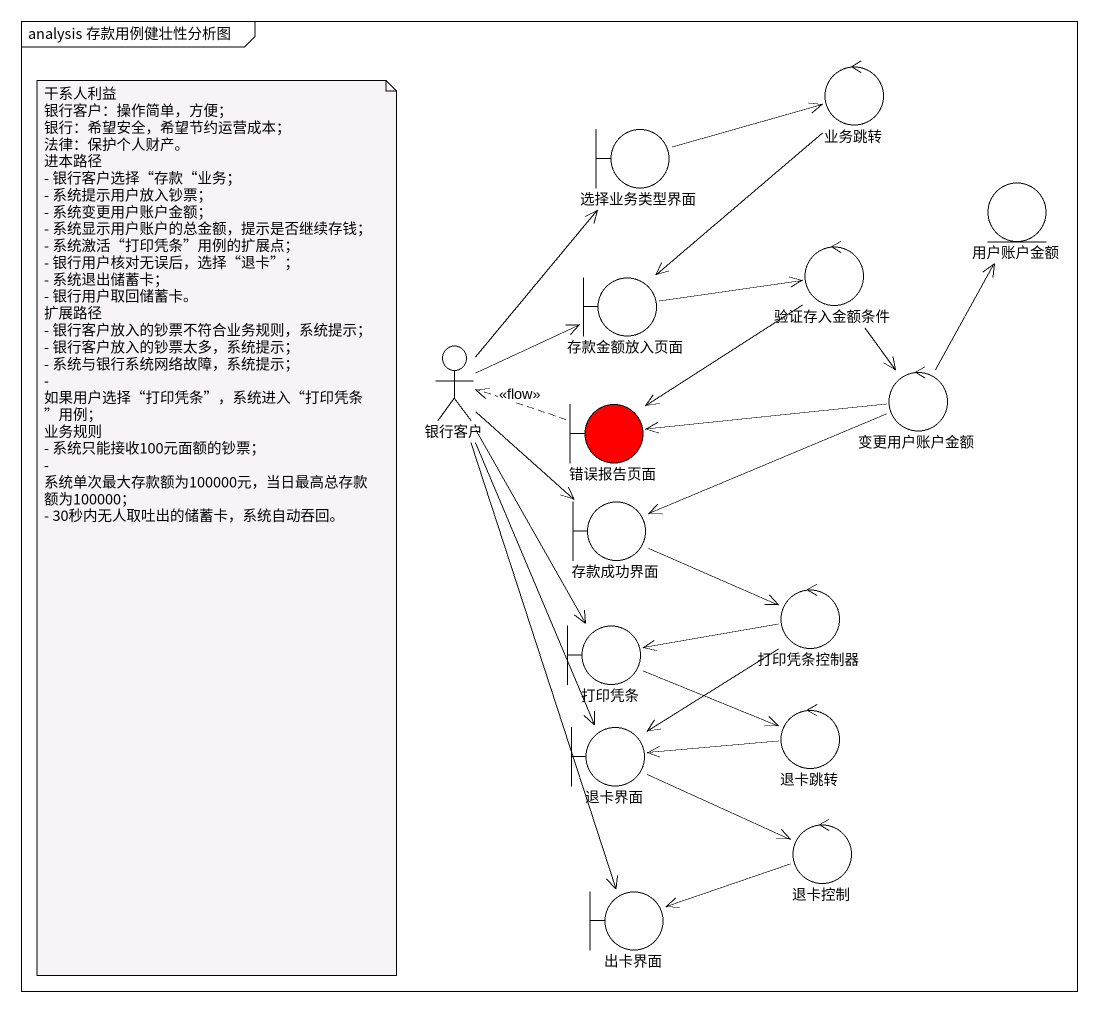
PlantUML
@startuml
mainframe analysis 存款用例健壮性分析图
control 业务跳转
boundary 选择业务类型界面
entity 用户账户金额
boundary 存款金额放入页面
control 验证存入金额条件
actor 银行客户
boundary 错误报告页面 #FF0000
control 变更用户账户金额
boundary 存款成功界面
control 打印凭条控制器
boundary 打印凭条
control 退卡跳转
boundary 退卡界面
control 退卡控制
boundary 出卡界面
业务跳转 --> 存款金额放入页面
选择业务类型界面 -right-> 业务跳转
存款金额放入页面 -right-> 验证存入金额条件
验证存入金额条件 --> 错误报告页面
验证存入金额条件 --> 变更用户账户金额
银行客户 -up-> 选择业务类型界面
银行客户 -right-> 存款金额放入页面
银行客户 --> 存款成功界面
银行客户 --> 打印凭条
银行客户 --> 退卡界面
银行客户 --> 出卡界面
错误报告页面 .left.> 银行客户 : <<flow>>
变更用户账户金额 -up-> 用户账户金额
变更用户账户金额 -left-> 错误报告页面
变更用户账户金额 -left-> 存款成功界面
存款成功界面 -right-> 打印凭条控制器
打印凭条控制器 -left-> 打印凭条
打印凭条控制器 --> 退卡界面
打印凭条 -right-> 退卡跳转
退卡跳转 -left-> 退卡界面
退卡界面 -right-> 退卡控制
退卡控制 -left-> 出卡界面
note as N1
  干系人利益
  银行客户：操作简单，方便；
  银行：希望安全，希望节约运营成本；
  法律：保护个人财产。
  进本路径
  - 银行客户选择“存款“业务；
  - 系统提示用户放入钞票；
  - 系统变更用户账户金额；
  - 系统显示用户账户的总金额，提示是否继续存钱；
  - 系统激活“打印凭条”用例的扩展点；
  - 银行用户核对无误后，选择“退卡”；
  - 系统退出储蓄卡；
  - 银行用户取回储蓄卡。
  扩展路径
  - 银行客户放入的钞票不符合业务规则，系统提示；
  - 银行客户放入的钞票太多，系统提示；
  - 系统与银行系统网络故障，系统提示；
  - 如果用户选择“打印凭条”，系统进入“打印凭条”用例；
  业务规则
  - 系统只能接收100元面额的钞票；
  - 系统单次最大存款额为100000元，当日最高总存款额为100000；
  - 30秒内无人取吐出的储蓄卡，系统自动吞回。
end note
@enduml
